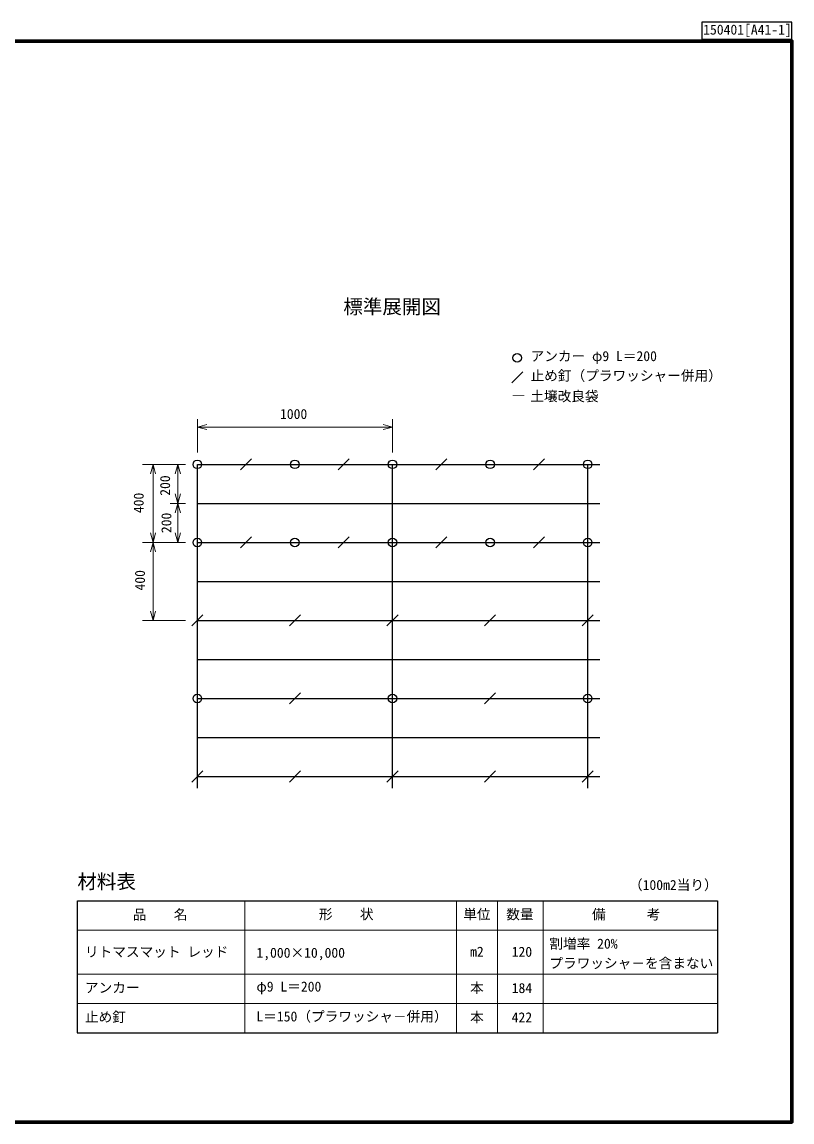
# Model space of a CAD drawing. Units: millimetres, scale not verified. Extents: x 200 to 8200, y 200 to 5838.
# Drawn here: x 4255 to 8200, y 200 to 5838 of the extents above; entities that cross this region are included whole.
import ezdxf
from ezdxf.enums import TextEntityAlignment as Align

# ---------------------------------------------------------------- set-up
doc = ezdxf.new("R2010")
doc.units = ezdxf.units.MM
doc.header["$LTSCALE"] = 20
for name, color, linetype, lineweight in [('C-DOC', 3, 'Continuous', 25), ('C-MTR-FRAM', 5, 'Continuous', 25), ('C-MTR-LINE', 5, 'Continuous', 13), ('C-STR', 7, 'Continuous', 25), ('C-STR-DIM', 1, 'Continuous', 13), ('C-STR-TXT', 7, 'Continuous', 25), ('C-TTL', 2, 'Continuous', 70)]:
    doc.layers.add(name, color=color, linetype=linetype, lineweight=lineweight)
for name, color, linetype in [('C-MTR', 5, 'Continuous'), ('C-MTR-TXT', 5, 'Continuous'), ('C-TTL-TXT', 3, 'Continuous')]:
    doc.layers.add(name, color=color, linetype=linetype)
doc.styles.add('ＭＳ ゴシック', font='')
doc.styles.get('ＭＳ ゴシック').set_extended_font_data('MS Gothic')

msp = doc.modelspace()

# ---------------------------------------------------------------- linework, layer by layer
at = {"layer": 'C-DOC'}
for p, q in [((8200, 5838), (7737.79, 5838)), ((7737.79, 5838), (7737.79, 5750)), ((8200, 5750), (8200, 5838)), ((7737.79, 5750), (8200, 5750))]:
    msp.add_line(p, q, dxfattribs=at)
at = {"layer": 'C-MTR-FRAM'}
for p, q in [((4537.38, 1334.04), (4537.38, 657.5)), ((4538.61, 1334.04), (7818.49, 1334.04)), ((7818.49, 1334.04), (7818.49, 657.5)), ((4537.38, 657.5), (7818.49, 657.5))]:
    msp.add_line(p, q, dxfattribs=at)
at = {"layer": 'C-MTR-LINE'}
for p, q in [((5397.38, 1334.04), (5397.38, 657.5)), ((6481.59, 1334.04), (6481.59, 657.5)), ((6691.81, 1334.04), (6691.81, 657.5)), ((6925.81, 1334.04), (6925.81, 657.5)), ((4537.38, 1184.04), (7818.49, 1184.04)), ((4537.38, 957.5), (7818.49, 957.5)), ((4537.38, 807.5), (7818.49, 807.5))]:
    msp.add_line(p, q, dxfattribs=at)
at = {"layer": 'C-STR'}
for p, q in [((5153.26, 1910.8), (5153.26, 3570.8)), ((5374.97, 3542.51), (5431.54, 3599.08)), ((5874.97, 3542.51), (5931.54, 3599.08)), ((6153.26, 1910.8), (6153.26, 3570.8)), ((6374.97, 3542.51), (6431.54, 3599.08)), ((6874.97, 3542.51), (6931.54, 3599.08)), ((7153.26, 1910.8), (7153.26, 3570.8)), ((5374.97, 3142.51), (5431.54, 3199.08)), ((5874.97, 3142.51), (5931.54, 3199.08)), ((6374.97, 3142.51), (6431.54, 3199.08)), ((6874.97, 3142.51), (6931.54, 3199.08)), ((5124.97, 2742.51), (5181.54, 2799.08)), ((5624.97, 2742.51), (5681.54, 2799.08)), ((6124.97, 2742.51), (6181.54, 2799.08)), ((6624.97, 2742.51), (6681.54, 2799.08)), ((7124.97, 2742.51), (7181.54, 2799.08)), ((5624.97, 2342.51), (5681.54, 2399.08)), ((6624.97, 2342.51), (6681.54, 2399.08)), ((5124.97, 1942.51), (5181.54, 1999.08)), ((5624.97, 1942.51), (5681.54, 1999.08)), ((6124.97, 1942.51), (6181.54, 1999.08)), ((6624.97, 1942.51), (6681.54, 1999.08)), ((7124.97, 1942.51), (7181.54, 1999.08))]:
    msp.add_line(p, q, dxfattribs=at)
at = {"layer": 'C-STR', "color": 3}
for p, q in [((5153.26, 3570.8), (7216.26, 3570.8)), ((5153.26, 3370.8), (7216.26, 3370.8)), ((5153.26, 3170.8), (7216.26, 3170.8)), ((5153.26, 2970.8), (7216.26, 2970.8)), ((5153.26, 2770.8), (7216.26, 2770.8)), ((5153.26, 2570.8), (7216.26, 2570.8)), ((5153.26, 2370.8), (7216.26, 2370.8)), ((5153.26, 2170.8), (7216.26, 2170.8)), ((5153.26, 1970.8), (7216.26, 1970.8))]:
    msp.add_line(p, q, dxfattribs=at)
at = {"layer": 'C-STR'}
for centre in [(5153.26, 3570.8), (5653.26, 3570.8), (6153.26, 3570.8), (6653.26, 3570.8), (7153.26, 3570.8), (5153.26, 3170.8), (5653.26, 3170.8), (6153.26, 3170.8), (6653.26, 3170.8), (7153.26, 3170.8), (5153.26, 2370.8), (6153.26, 2370.8), (7153.26, 2370.8)]:
    msp.add_circle(centre, 22, dxfattribs=at)
at = {"layer": 'C-STR-DIM'}
for p, q in [((5153.26, 3630.8), (5153.26, 3801.8)), ((6153.26, 3630.8), (6153.26, 3801.8)), ((5153.26, 3761.8), (5201.55, 3774.74)), ((5153.26, 3761.8), (6153.26, 3761.8)), ((5153.26, 3761.8), (5201.55, 3748.86)), ((6153.26, 3761.8), (6104.96, 3774.74)), ((6153.26, 3761.8), (6104.96, 3748.86)), ((5093.26, 3570.8), (4872.57, 3570.8)), ((4926.65, 3570.8), (4913.71, 3522.5)), ((4926.65, 3170.8), (4926.65, 3570.8)), ((4926.65, 3570.8), (4939.59, 3522.5)), ((5093.26, 3570.8), (5013.26, 3570.8)), ((5053.26, 3570.8), (5040.32, 3522.5)), ((5053.26, 3370.8), (5053.26, 3570.8)), ((5053.26, 3570.8), (5066.2, 3522.5)), ((5053.26, 3370.8), (5040.32, 3419.09)), ((5053.26, 3370.8), (5066.2, 3419.09)), ((5093.26, 3370.8), (5013.26, 3370.8)), ((5093.26, 3370.8), (5013.26, 3370.8)), ((5053.26, 3370.8), (5040.32, 3322.5)), ((5053.26, 3170.8), (5053.26, 3370.8)), ((5053.26, 3370.8), (5066.2, 3322.5)), ((4926.65, 3170.8), (4913.71, 3219.09)), ((4926.65, 3170.8), (4939.59, 3219.09)), ((5053.26, 3170.8), (5040.32, 3219.09)), ((5053.26, 3170.8), (5066.2, 3219.09)), ((5093.26, 3170.8), (4872.57, 3170.8)), ((4926.65, 3170.8), (4913.71, 3122.5)), ((5093.26, 3170.8), (4926.65, 3170.8)), ((4926.65, 2770.8), (4926.65, 3170.8)), ((4926.65, 3170.8), (4939.59, 3122.5)), ((5093.26, 3170.8), (5013.26, 3170.8)), ((4926.65, 2770.8), (4913.71, 2819.09)), ((4926.65, 2770.8), (4939.59, 2819.09)), ((5093.26, 2770.8), (4872.57, 2770.8))]:
    msp.add_line(p, q, dxfattribs=at)
at = {"layer": 'C-STR-TXT'}
msp.add_line((6764.13, 3988.73), (6820.7, 4045.3), dxfattribs=at)
msp.add_circle((6792.41, 4117.01), 22, dxfattribs=at)
at = {"layer": 'C-TTL'}
msp.add_lwpolyline([(200, 200), (8200, 200), (8200, 5740), (200, 5740)], close=True, dxfattribs=at)

# ---------------------------------------------------------------- texts
at = {"layer": 'C-DOC', "style": 'ＭＳ ゴシック'}
msp.add_text('150401[A41-1]', height=51.32, dxfattribs=at).set_placement((7745, 5758), align=Align.BOTTOM_LEFT)
at = {"layer": 'C-MTR', "style": 'ＭＳ ゴシック'}
msp.add_text('材料表', height=73.31, dxfattribs=at).set_placement((4538.61, 1374.02), align=Align.BOTTOM_LEFT)
at = {"layer": 'C-MTR-TXT', "style": 'ＭＳ ゴシック'}
for s, p in [('（100m2当り）', (7364.71, 1374.02)), ('\u3000形\u3000\u3000状\u3000', (5706.2, 1224.04)), ('\u3000品\u3000\u3000名\u3000', (4752.73, 1222.04)), ('割増率 20%', (6956.78, 1073.04)), ('リトマスマット レッド', (4577.38, 1031.5)), ('1,000×10,000', (5455.99, 1026.5)), ('プラワッシャ－を含まない', (6956.78, 972.98)), ('アンカー', (4577.38, 847.5)), ('φ9 L＝200', (5455.99, 853.13)), ('止め釘', (4577.38, 697.5)), ('L＝150（プラワッシャ－併用）', (5455.99, 699.94))]:
    msp.add_text(s, height=51.32, dxfattribs=at).set_placement(p, align=Align.BOTTOM_LEFT)
for s, p in [('単位', (6585.65, 1224.04)), ('\u3000備\u3000\u3000\u3000考\u3000', (7350.48, 1223.04)), ('m2', (6585.65, 1032.01)), ('本', (6585.65, 846.5)), ('本', (6585.65, 696.5))]:
    msp.add_text(s, height=51.32, dxfattribs=at).set_placement(p, align=Align.BOTTOM_CENTER)
for s, p in [('数量', (6876.14, 1223.04)), ('120', (6868.59, 1031.5)), ('184', (6868.59, 845.5)), ('422', (6868.59, 695.5))]:
    msp.add_text(s, height=51.32, dxfattribs=at).set_placement(p, align=Align.BOTTOM_RIGHT)
at = {"layer": 'C-STR-DIM', "color": 7, "style": 'ＭＳ ゴシック'}
msp.add_text('1000', height=51.32, dxfattribs=at).set_placement((5576.8, 3787.93), align=Align.BOTTOM_LEFT)
for s, p in [('200', (5028.82, 3409.7)), ('400', (4893.61, 3320.69)), ('200', (5035.43, 3218.34)), ('400', (4900.21, 2924.19))]:
    msp.add_text(s, height=51.32, rotation=90, dxfattribs=at).set_placement(p, align=Align.BOTTOM_LEFT)
at = {"layer": 'C-STR-TXT', "style": 'ＭＳ ゴシック'}
for s, p in [('アンカー φ9 L＝200', (6860.53, 4084.51)), ('止め釘（プラワッシャー併用）', (6860.53, 3984.51)), ('土壌改良袋', (6859.26, 3878.86))]:
    msp.add_text(s, height=51.32, dxfattribs=at).set_placement(p, align=Align.BOTTOM_LEFT)
at = {"layer": 'C-STR-TXT', "color": 3, "style": 'ＭＳ ゴシック'}
msp.add_text('―', height=51.32, dxfattribs=at).set_placement((6764.26, 3882.86), align=Align.BOTTOM_LEFT)
at = {"layer": 'C-TTL-TXT', "color": 7, "style": 'ＭＳ ゴシック'}
msp.add_text('標準展開図', height=73.31, dxfattribs=at).set_placement((5901.34, 4379.01), align=Align.MIDDLE_LEFT)

doc.saveas('drawing.dxf')
